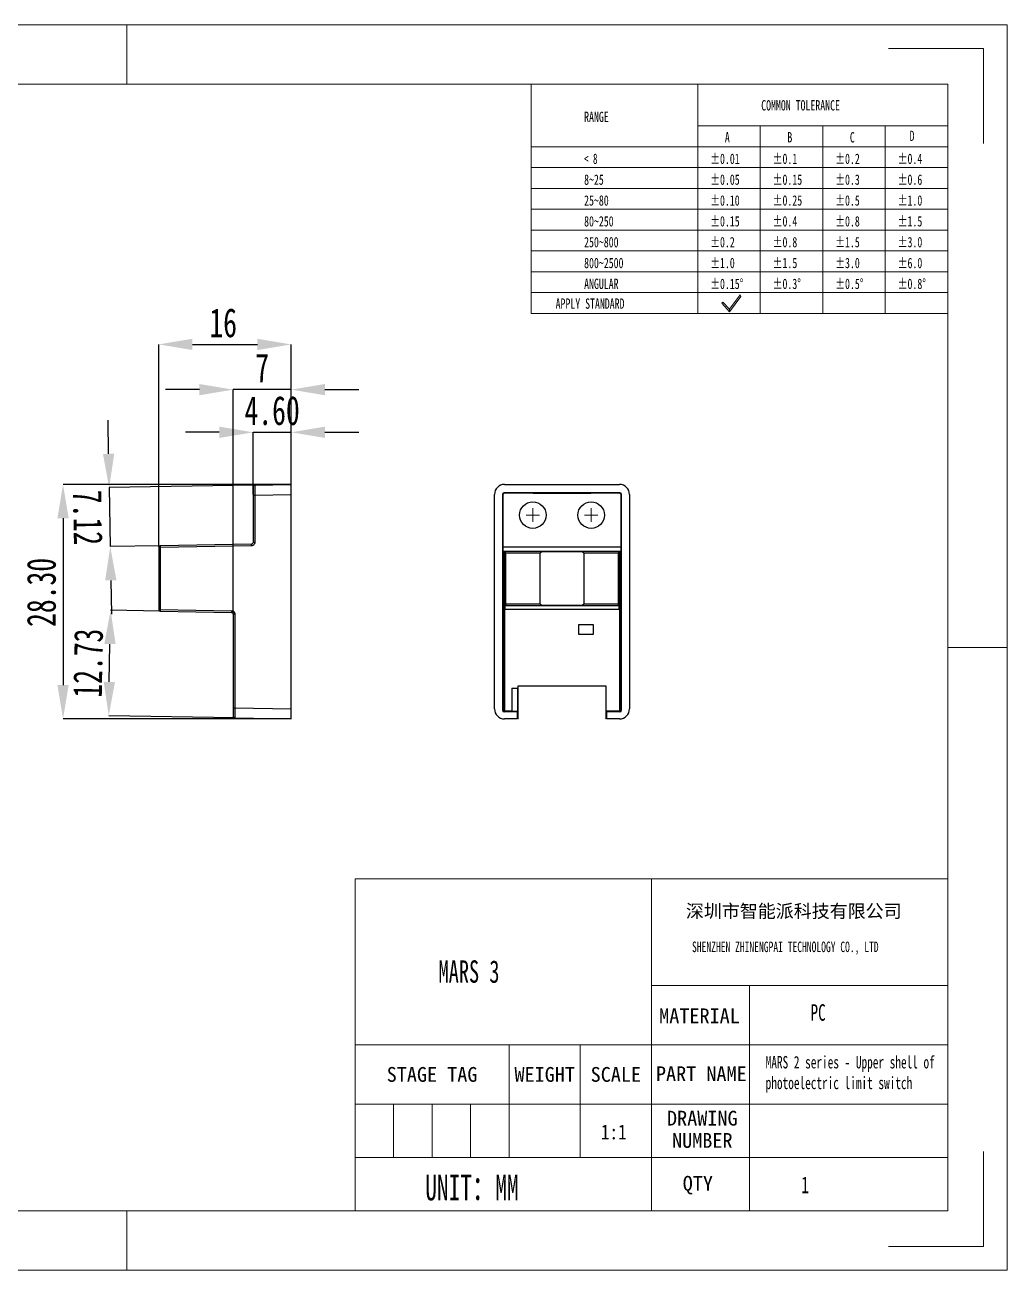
# Model space of a CAD drawing. Header units: millimetres. Extents: x 3734 to 3947, y -242 to -92.
# Drawn here: x 3828.2 to 3946.8, y -242.3 to -92 of the extents above; entities that cross this region are included whole.
import ezdxf

# ---------------------------------------------------------------- set-up
doc = ezdxf.new("R2010")
doc.units = ezdxf.units.MM
doc.header["$LTSCALE"] = 16.334999
doc.header["$PDSIZE"] = 0.1
doc.linetypes.add('CENTERX2', pattern=[20.32, 12.7, -2.54, 2.54, -2.54])
doc.layers.get('0').update_dxf_attribs({"lineweight": 18})
for name, color, linetype, lineweight in [('图框', 7, 'Continuous', 18), ('尺寸线层', 3, 'Continuous', 18), ('标注层', 3, 'Continuous', 25)]:
    doc.layers.add(name, color=color, linetype=linetype, lineweight=lineweight)
doc.styles.add('SLDTEXTSTYLE4', font='', dxfattribs={"width": 0.7})
doc.styles.add('SLDTEXTSTYLE5', font='', dxfattribs={"width": 0.633333})
doc.styles.get("Standard").update_dxf_attribs({"font": '', "width": 0.667})
doc.styles.add('TEXTSTYLE_2', font='')
doc.styles.add('TEXTSTYLE_3', font='')
doc.styles.get('SLDTEXTSTYLE4').set_extended_font_data('宋体')
doc.styles.get('SLDTEXTSTYLE5').set_extended_font_data('宋体')
doc.styles.get('Standard').set_extended_font_data('仿宋')
doc.styles.get('TEXTSTYLE_2').set_extended_font_data('宋体')
doc.styles.get('TEXTSTYLE_3').set_extended_font_data('宋体')
doc.dimstyles.new('SLDDIMSTYLE0', dxfattribs={"dimtxt": 3.5, "dimasz": 4.08, "dimexe": 0, "dimexo": 0.0625, "dimgap": 0.875, "dimtad": 2, "dimrnd": 1e-09, "dimzin": 12, "dimdsep": 46, "dimtxsty": 'SLDTEXTSTYLE4', "dimsah": 1, "dimcen": 0.09, "dimadec": 0, "dimazin": 3, "dimtfac": 1, "dimtmove": 0, "dimatfit": 0, "dimfxl": 0, "dimfrac": 2, "dimtolj": 1, "dimtzin": 12, "dimarcsym": 0})
doc.dimstyles.new('SLDDIMSTYLE1', dxfattribs={"dimtxt": 3.5, "dimasz": 4.08, "dimexe": 0, "dimexo": 0.0625, "dimgap": 0.875, "dimtad": 2, "dimrnd": 1e-09, "dimzin": 4, "dimdsep": 46, "dimtxsty": 'SLDTEXTSTYLE4', "dimsah": 1, "dimcen": 0.09, "dimadec": 0, "dimazin": 1, "dimtfac": 1, "dimtmove": 0, "dimatfit": 0, "dimfxl": 0, "dimfrac": 2, "dimtolj": 1, "dimtzin": 12, "dimarcsym": 0})
doc.dimstyles.new('SLDDIMSTYLE3', dxfattribs={"dimtxt": 3.5, "dimasz": 4.08, "dimexe": 0, "dimexo": 0.0625, "dimgap": 0.875, "dimtad": 2, "dimrnd": 1e-09, "dimzin": 4, "dimdsep": 46, "dimtxsty": 'SLDTEXTSTYLE4', "dimsah": 1, "dimcen": 0.09, "dimadec": 0, "dimazin": 1, "dimtfac": 1, "dimtofl": 0, "dimtmove": 0, "dimatfit": 3, "dimfxl": 0, "dimfrac": 2, "dimtolj": 1, "dimtzin": 12, "dimarcsym": 0})

# ---------------------------------------------------------------- blocks, each defined once
blk = doc.blocks.new('*D72')
at = {"layer": 'Defpoints', "color": 0}
for p in [(3860.36, -141.19), (3855.76, -148.76), (3860.36, -148.69)]:
    blk.add_point(p, dxfattribs=at)
at = {"layer": '标注层', "color": 0, "lineweight": -2}
for p, q in [((3851.68, -141.19), (3847.6, -141.19)), ((3855.76, -148.7), (3855.76, -141.19)), ((3855.76, -141.19), (3860.36, -141.19)), ((3860.36, -148.63), (3860.36, -141.19)), ((3864.44, -141.19), (3868.52, -141.19))]:
    blk.add_line(p, q, dxfattribs=at)
at = {"layer": '标注层', "color": 0}
for points in [[(3851.68, -140.51), (3851.68, -141.87), (3855.76, -141.19)], [(3864.44, -140.51), (3864.44, -141.87), (3860.36, -141.19)]]:
    blk.add_solid(points, dxfattribs=at)
at = {"layer": '标注层', "color": 0, "insert": (3858.06, -136.81), "char_height": 3.5, "attachment_point": 2, "style": 'SLDTEXTSTYLE4'}
blk.add_mtext('\\A1;4.60', dxfattribs=at)
blk = doc.blocks.new('*D73')
at = {"layer": 'Defpoints', "color": 0}
for p in [(3853.36, -136.04), (3860.36, -148.69), (3853.36, -163.13)]:
    blk.add_point(p, dxfattribs=at)
at = {"layer": '标注层', "color": 0, "lineweight": -2}
for p, q in [((3849.28, -136.04), (3845.2, -136.04)), ((3853.36, -163.06), (3853.36, -136.04)), ((3860.36, -136.04), (3853.36, -136.04)), ((3860.36, -148.63), (3860.36, -136.04)), ((3864.44, -136.04), (3868.52, -136.04))]:
    blk.add_line(p, q, dxfattribs=at)
at = {"layer": '标注层', "color": 0}
for points in [[(3849.28, -135.36), (3849.28, -136.72), (3853.36, -136.04)], [(3864.44, -135.36), (3864.44, -136.72), (3860.36, -136.04)]]:
    blk.add_solid(points, dxfattribs=at)
at = {"layer": '标注层', "color": 0, "insert": (3856.86, -131.66), "char_height": 3.5, "attachment_point": 2, "style": 'SLDTEXTSTYLE4'}
blk.add_mtext('\\A1;7', dxfattribs=at)
blk = doc.blocks.new('*D74')
at = {"layer": 'Defpoints', "color": 0}
for p in [(3860.36, -130.58), (3860.36, -148.69), (3844.36, -155.08)]:
    blk.add_point(p, dxfattribs=at)
at = {"layer": '标注层', "color": 0, "lineweight": -2}
for p, q in [((3844.36, -155.02), (3844.36, -130.58)), ((3848.44, -130.58), (3856.28, -130.58)), ((3860.36, -148.63), (3860.36, -130.58))]:
    blk.add_line(p, q, dxfattribs=at)
at = {"layer": '标注层', "color": 0}
for points in [[(3848.44, -129.9), (3848.44, -131.26), (3844.36, -130.58)], [(3856.28, -129.9), (3856.28, -131.26), (3860.36, -130.58)]]:
    blk.add_solid(points, dxfattribs=at)
at = {"layer": '标注层', "color": 0, "insert": (3852.15, -126.21), "char_height": 3.5, "attachment_point": 2, "style": 'SLDTEXTSTYLE4'}
blk.add_mtext('\\A1;16', dxfattribs=at)
blk = doc.blocks.new('*D75')
at = {"layer": 'Defpoints', "color": 0}
for p in [(3855.96, -147.57), (3838.51, -154.99), (3844.56, -154.88)]:
    blk.add_point(p, dxfattribs=at)
at = {"layer": '标注层', "color": 0, "lineweight": -2}
for p, q in [((3838.31, -143.79), (3838.24, -139.71)), ((3855.9, -147.57), (3838.38, -147.87)), ((3838.38, -147.87), (3838.51, -154.99)), ((3844.5, -154.88), (3838.51, -154.99)), ((3838.58, -159.07), (3838.65, -163.15))]:
    blk.add_line(p, q, dxfattribs=at)
at = {"layer": '标注层', "color": 0}
for points in [[(3838.99, -143.78), (3837.63, -143.8), (3838.38, -147.87)], [(3839.26, -159.06), (3837.9, -159.08), (3838.51, -154.99)]]:
    blk.add_solid(points, dxfattribs=at)
at = {"layer": '标注层', "color": 0, "insert": (3837.57, -151.45), "char_height": 3.5, "attachment_point": 2, "rotation": 271, "style": 'SLDTEXTSTYLE4'}
blk.add_mtext('\\A1;7.12', dxfattribs=at)
blk = doc.blocks.new('*D76')
at = {"layer": 'Defpoints', "color": 0}
for p in [(3838.55, -162.67), (3844.56, -162.78), (3853.56, -175.67)]:
    blk.add_point(p, dxfattribs=at)
at = {"layer": '标注层', "color": 0, "lineweight": -2}
for p, q in [((3844.5, -162.78), (3838.55, -162.67)), ((3838.4, -171.32), (3838.48, -166.75)), ((3853.5, -175.67), (3838.33, -175.4))]:
    blk.add_line(p, q, dxfattribs=at)
at = {"layer": '标注层', "color": 0}
for points in [[(3837.8, -166.74), (3839.16, -166.76), (3838.55, -162.67)], [(3837.72, -171.31), (3839.08, -171.34), (3838.33, -175.4)]]:
    blk.add_solid(points, dxfattribs=at)
at = {"layer": '标注层', "color": 0, "insert": (3834.06, -169.03), "char_height": 3.5, "attachment_point": 2, "rotation": 89, "style": 'SLDTEXTSTYLE4'}
blk.add_mtext('\\A1;12.73', dxfattribs=at)
blk = doc.blocks.new('*D77')
at = {"layer": 'Defpoints', "color": 0}
for p in [(3860.36, -147.49), (3832.81, -175.79), (3860.36, -175.79)]:
    blk.add_point(p, dxfattribs=at)
at = {"layer": '标注层', "color": 0, "lineweight": -2}
for p, q in [((3860.3, -147.49), (3832.81, -147.49)), ((3832.81, -151.57), (3832.81, -171.71)), ((3860.3, -175.79), (3832.81, -175.79))]:
    blk.add_line(p, q, dxfattribs=at)
at = {"layer": '标注层', "color": 0}
for points in [[(3832.13, -151.57), (3833.49, -151.57), (3832.81, -147.49)], [(3832.13, -171.71), (3833.49, -171.71), (3832.81, -175.79)]]:
    blk.add_solid(points, dxfattribs=at)
at = {"layer": '标注层', "color": 0, "insert": (3828.43, -160.52), "char_height": 3.5, "attachment_point": 2, "rotation": 90, "style": 'SLDTEXTSTYLE4'}
blk.add_mtext('\\A1;28.30', dxfattribs=at)
blk = doc.blocks.new('SW_CENTERMARKSYMBOL_2')
at = {"layer": '图框', "color": 0}
for p, q in [((-0.5, 0), (-0.82, 0)), ((0, 0), (-0.5, 0)), ((0, 0.5), (0, 0.82)), ((0, 0), (0, 0.5)), ((0, 0), (0, -0.5)), ((0, 0), (0.5, 0)), ((0.5, 0), (0.82, 0)), ((0, -0.5), (0, -0.82))]:
    blk.add_line(p, q, dxfattribs=at)
blk = doc.blocks.new('SW_CENTERMARKSYMBOL_3')
at = {"layer": '图框', "color": 0}
for p, q in [((-0.5, 0), (-0.82, 0)), ((0, 0), (-0.5, 0)), ((0, 0.5), (0, 0.82)), ((0, 0), (0, 0.5)), ((0, 0), (0, -0.5)), ((0, 0), (0.5, 0)), ((0.5, 0), (0.82, 0)), ((0, -0.5), (0, -0.82))]:
    blk.add_line(p, q, dxfattribs=at)

msp = doc.modelspace()

# ---------------------------------------------------------------- linework, layer by layer
at = {"color": 7, "linetype": 'Continuous'}
for p, q in [((3734.205, -92.008), (3946.808, -92.008)), ((3840.506, -99.166), (3840.506, -92.008)), ((3946.808, -242.333), (3946.808, -92.008)), ((3932.491, -94.871), (3943.944, -94.871)), ((3943.944, -106.324), (3943.944, -94.871)), ((3741.364, -99.166), (3939.649, -99.166)), ((3939.649, -235.174), (3939.649, -99.166)), ((3939.649, -167.17), (3946.808, -167.17)), ((3943.944, -239.469), (3943.944, -228.016)), ((3741.364, -235.174), (3939.649, -235.174)), ((3840.506, -242.333), (3840.506, -235.174)), ((3932.491, -239.469), (3943.944, -239.469)), ((3734.205, -242.333), (3946.808, -242.333))]:
    msp.add_line(p, q, dxfattribs=at)
for p, q in [((3889.331, -99.166), (3889.331, -126.841)), ((3909.458, -99.166), (3909.458, -126.841)), ((3909.458, -104.198), (3939.649, -104.198)), ((3917.006, -104.198), (3917.006, -126.841)), ((3924.554, -104.198), (3924.554, -126.841)), ((3932.102, -104.198), (3932.102, -126.841)), ((3889.331, -106.714), (3939.649, -106.714)), ((3889.331, -109.23), (3939.649, -109.23)), ((3889.331, -111.746), (3939.649, -111.746)), ((3889.331, -114.262), (3939.649, -114.262)), ((3889.331, -116.777), (3939.649, -116.777)), ((3889.331, -119.293), (3939.649, -119.293)), ((3889.331, -121.809), (3939.649, -121.809)), ((3889.331, -124.325), (3939.649, -124.325)), ((3914.571, -124.585), (3913.275, -126.341)), ((3914.672, -124.786), (3914.571, -124.585)), ((3912.498, -125.478), (3912.348, -125.613)), ((3912.348, -125.613), (3913.291, -126.659)), ((3913.275, -126.341), (3912.498, -125.478)), ((3913.291, -126.659), (3914.672, -124.786)), ((3889.331, -126.841), (3939.649, -126.841)), ((3913.291, -126.659), (3913.275, -126.341)), ((3913.275, -126.341), (3913.291, -126.659))]:
    msp.add_line(p, q)
at = {"color": 7, "linetype": 'Continuous', "lineweight": 25}
for p, q in [((3855.762, -148.765), (3855.762, -154.492)), ((3855.762, -148.765), (3855.769, -148.765)), ((3855.958, -147.565), (3860.362, -147.488)), ((3855.958, -148.765), (3860.362, -148.688)), ((3855.958, -148.765), (3855.958, -154.492)), ((3860.362, -148.688), (3860.362, -147.488)), ((3860.362, -174.588), (3860.362, -148.688)), ((3884.911, -174.588), (3884.911, -148.688)), ((3885.861, -148.688), (3885.861, -174.738)), ((3885.861, -148.688), (3885.917, -148.744)), ((3885.917, -148.744), (3885.917, -155.023)), ((3900.061, -148.488), (3886.061, -148.488)), ((3886.117, -148.544), (3886.061, -148.488)), ((3886.111, -147.488), (3900.011, -147.488)), ((3900.005, -148.544), (3886.117, -148.544)), ((3896.561, -148.51), (3889.561, -148.51)), ((3889.561, -148.51), (3889.561, -148.527)), ((3889.561, -148.527), (3896.561, -148.527)), ((3896.561, -148.527), (3896.561, -148.51)), ((3900.061, -148.488), (3900.005, -148.544)), ((3900.205, -148.744), (3900.261, -148.688)), ((3900.205, -155.023), (3900.205, -148.744)), ((3900.261, -174.738), (3900.261, -148.688)), ((3901.211, -148.688), (3901.211, -174.588)), ((3855.565, -154.692), (3844.558, -154.884)), ((3844.362, -155.084), (3844.362, -162.576)), ((3844.558, -155.084), (3844.362, -155.084)), ((3855.565, -154.892), (3844.558, -155.084)), ((3844.558, -155.084), (3844.558, -162.576)), ((3885.917, -155.023), (3900.205, -155.023)), ((3885.925, -155.522), (3885.945, -155.542)), ((3885.925, -155.522), (3900.196, -155.522)), ((3885.945, -155.542), (3885.945, -174.654)), ((3885.945, -155.542), (3886.115, -155.542)), ((3886.295, -155.722), (3886.115, -155.542)), ((3886.115, -174.852), (3886.115, -155.542)), ((3886.295, -155.722), (3890.433, -155.722)), ((3886.295, -161.939), (3886.295, -155.722)), ((3890.433, -155.722), (3890.636, -155.58)), ((3890.433, -161.939), (3890.433, -155.722)), ((3890.636, -155.58), (3895.486, -155.58)), ((3895.486, -155.58), (3895.688, -155.722)), ((3895.688, -155.722), (3899.826, -155.722)), ((3895.688, -155.722), (3895.688, -161.939)), ((3900.006, -155.542), (3899.826, -155.722)), ((3899.826, -155.722), (3899.826, -161.939)), ((3900.006, -155.542), (3900.177, -155.542)), ((3900.006, -155.542), (3900.006, -174.852)), ((3900.177, -155.542), (3900.196, -155.522)), ((3900.177, -174.654), (3900.177, -155.542)), ((3886.295, -161.939), (3886.146, -162.087)), ((3886.146, -162.087), (3899.975, -162.087)), ((3890.433, -161.939), (3886.295, -161.939)), ((3890.636, -162.08), (3890.433, -161.939)), ((3895.486, -162.08), (3890.636, -162.08)), ((3895.688, -161.939), (3895.486, -162.08)), ((3899.826, -161.939), (3895.688, -161.939)), ((3899.975, -162.087), (3899.826, -161.939)), ((3844.362, -162.576), (3844.558, -162.576)), ((3844.558, -162.576), (3853.165, -162.727)), ((3844.558, -162.776), (3853.165, -162.927)), ((3853.362, -163.127), (3853.362, -174.47)), ((3853.558, -163.127), (3853.558, -174.47)), ((3886.138, -174.829), (3886.138, -162.587)), ((3899.984, -162.587), (3886.138, -162.587)), ((3899.984, -162.587), (3899.984, -174.829)), ((3885.898, -163.988), (3885.883, -163.988)), ((3885.883, -163.988), (3885.883, -170.988)), ((3885.898, -170.988), (3885.898, -163.988)), ((3895.111, -165.588), (3895.111, -164.388)), ((3895.111, -164.388), (3896.811, -164.388)), ((3896.811, -164.388), (3896.811, -165.588)), ((3900.239, -163.988), (3900.224, -163.988)), ((3900.224, -163.988), (3900.224, -170.988)), ((3900.239, -170.988), (3900.239, -163.988)), ((3896.811, -165.588), (3895.111, -165.588)), ((3885.883, -170.988), (3885.898, -170.988)), ((3900.224, -170.988), (3900.239, -170.988)), ((3887.018, -172.088), (3887.018, -174.854)), ((3887.018, -172.088), (3887.742, -172.088)), ((3887.742, -174.854), (3887.742, -172.088)), ((3887.742, -172.088), (3887.753, -172.088)), ((3887.753, -172.088), (3887.753, -171.818)), ((3887.753, -171.818), (3898.369, -171.818)), ((3887.761, -175.469), (3887.761, -171.818)), ((3898.361, -171.818), (3898.361, -175.469)), ((3898.369, -171.818), (3898.369, -174.832)), ((3853.362, -174.47), (3853.369, -174.47)), ((3853.362, -174.47), (3853.362, -175.055)), ((3853.362, -175.469), (3853.369, -175.505)), ((3853.558, -174.47), (3860.362, -174.588)), ((3853.558, -175.647), (3853.558, -175.669)), ((3853.558, -175.669), (3860.362, -175.788)), ((3860.362, -175.788), (3860.362, -174.588)), ((3885.945, -174.654), (3885.861, -174.738)), ((3886.167, -174.832), (3886.061, -174.938)), ((3887.7, -174.938), (3886.061, -174.938)), ((3887.7, -175.788), (3886.111, -175.788)), ((3886.115, -174.852), (3886.138, -174.829)), ((3886.167, -174.832), (3887.018, -174.832)), ((3887.018, -174.854), (3887.742, -174.854)), ((3887.7, -174.938), (3887.742, -174.854)), ((3887.7, -175.788), (3887.7, -174.938)), ((3887.759, -175.669), (3887.7, -175.788)), ((3898.422, -175.788), (3898.362, -175.669)), ((3898.369, -174.832), (3898.422, -174.938)), ((3898.369, -174.832), (3899.954, -174.832)), ((3898.422, -174.938), (3898.422, -175.788)), ((3900.061, -174.938), (3898.422, -174.938)), ((3900.011, -175.788), (3898.422, -175.788)), ((3900.061, -174.938), (3899.954, -174.832)), ((3899.984, -174.829), (3900.006, -174.852)), ((3900.261, -174.738), (3900.177, -174.654))]:
    msp.add_line(p, q, dxfattribs=at)
at = {"color": 2, "linetype": 'Continuous'}
for p, q in [((3868.066, -215.131), (3868.066, -195.088)), ((3868.066, -215.131), (3868.066, -195.088)), ((3868.066, -195.088), (3903.858, -195.088)), ((3903.858, -222.289), (3903.858, -195.088)), ((3903.858, -207.973), (3903.858, -195.088)), ((3903.858, -195.088), (3939.649, -195.088)), ((3903.858, -215.131), (3903.858, -195.088)), ((3939.649, -207.973), (3939.649, -195.088)), ((3903.858, -207.973), (3939.649, -207.973)), ((3915.686, -207.973), (3915.686, -235.174)), ((3939.649, -222.289), (3939.649, -207.973)), ((3868.066, -235.174), (3868.066, -215.131)), ((3868.066, -215.131), (3903.858, -215.131)), ((3868.066, -222.289), (3868.066, -215.131)), ((3868.066, -215.131), (3886.678, -215.131)), ((3886.678, -222.289), (3886.678, -215.131)), ((3886.678, -222.289), (3886.678, -215.131)), ((3886.678, -215.131), (3903.858, -215.131)), ((3895.268, -222.289), (3895.268, -215.131)), ((3903.858, -215.131), (3939.649, -215.131)), ((3903.858, -222.289), (3903.858, -215.131)), ((3868.066, -228.732), (3868.066, -222.289)), ((3868.066, -222.289), (3886.678, -222.289)), ((3868.066, -222.289), (3886.678, -222.289)), ((3868.066, -222.289), (3886.678, -222.289)), ((3868.066, -222.289), (3868.066, -228.732)), ((3872.719, -222.289), (3872.719, -228.732)), ((3877.372, -222.289), (3877.372, -228.732)), ((3882.025, -222.289), (3882.025, -228.732)), ((3886.678, -228.732), (3886.678, -222.289)), ((3886.678, -228.732), (3886.678, -222.289)), ((3886.678, -222.289), (3903.858, -222.289)), ((3886.678, -222.289), (3903.858, -222.289)), ((3886.678, -222.289), (3886.678, -228.732)), ((3895.268, -228.732), (3895.268, -222.289)), ((3903.858, -235.174), (3903.858, -222.289)), ((3903.858, -222.289), (3939.649, -222.289)), ((3903.858, -222.289), (3939.649, -222.289)), ((3903.858, -228.732), (3903.858, -222.289)), ((3939.649, -235.174), (3939.649, -222.289)), ((3868.066, -235.174), (3868.066, -228.732)), ((3868.066, -228.732), (3903.858, -228.732)), ((3868.066, -228.732), (3886.678, -228.732)), ((3868.066, -228.732), (3886.678, -228.732)), ((3886.678, -228.732), (3903.858, -228.732)), ((3903.858, -235.174), (3903.858, -228.732)), ((3903.858, -228.732), (3939.649, -228.732)), ((3827.979, -235.174), (3839.433, -235.174)), ((3839.433, -235.174), (3856.613, -235.174)), ((3856.613, -235.174), (3868.066, -235.174)), ((3868.066, -235.174), (3903.858, -235.174)), ((3903.858, -235.174), (3939.649, -235.174))]:
    msp.add_line(p, q, dxfattribs=at)
at = {"color": 7, "linetype": 'Continuous', "lineweight": 25}
for centre in [(3889.536, -151.188), (3896.586, -151.188)]:
    msp.add_circle(centre, 1.6, dxfattribs=at)
for centre, radius, start, end in [((3844.562, -155.084), 0.2, 91, 180), ((3847.424, -154.984), 2.867, 178.00162, 181.99838), ((3844.562, -162.576), 0.2, 180, 269), ((3847.424, -162.676), 2.867, 178.00162, 181.99838), ((3853.162, -163.127), 0.2, 33.18777, 89), ((3853.162, -163.127), 0.2, 360, 25.96032), ((3853.562, -175.469), 0.2, 180, 269)]:
    msp.add_arc(centre, radius, start, end, dxfattribs=at)
for centre, major_axis, ratio, start_param, end_param in [((3886.111, -148.688), (-0.849, 0.849), 0.9996955, 5.4979394, 7.0684312), ((3886.061, -148.688), (-0.141, 0.141), 0.9996955, 5.4979394, 7.0684312), ((3886.117, -148.744), (-0.141, 0.141), 0.9996955, 5.4979394, 7.0684312), ((3900.005, -148.744), (0.141, 0.141), 0.9996955, 5.4979394, 7.0684312), ((3900.011, -148.688), (0.849, 0.849), 0.9996955, 5.4979394, 7.0684312), ((3900.061, -148.688), (0.141, 0.141), 0.9996955, 5.4979394, 7.0684312), ((3885.925, -155.023), (0, 0.5), 0.0174551, 1.5707963, 3.1241394), ((3900.196, -155.023), (0, 0.5), 0.0174551, 3.1590459, 4.712389), ((3886.147, -162.587), (0, 0.5), 0.0174551, 0.0174533, 1.5707963), ((3899.975, -162.587), (0, 0.5), 0.0174551, 4.712389, 6.265732), ((3886.111, -174.588), (-0.849, -0.849), 0.9996955, 5.4979394, 7.0684312), ((3886.061, -174.738), (0.141, 0.141), 0.9996955, 2.3563468, 3.9268385), ((3886.145, -174.654), (0.141, 0.141), 0.9996955, 2.3563468, 3.779347), ((3886.167, -174.632), (0.141, 0.141), 0.9996955, 3.779347, 3.9268385), ((3887.759, -175.469), (0, 0.2), 0.0087269, 3.1590459, 4.7123885), ((3898.362, -175.469), (0, 0.2), 0.0087269, 1.5707963, 3.1241394), ((3899.954, -174.632), (0.141, -0.141), 0.9996955, 5.4979394, 5.645431), ((3899.977, -174.654), (0.141, -0.141), 0.9996955, 5.645431, 7.0684312), ((3900.011, -174.588), (0.849, -0.849), 0.9996955, 5.4979394, 7.0684312), ((3900.061, -174.738), (0.141, -0.141), 0.9996955, 5.4979394, 7.0684312)]:
    msp.add_ellipse(centre, major_axis=major_axis, ratio=ratio, start_param=start_param, end_param=end_param, dxfattribs=at)
for points, knots in [([(3855.765, -147.73), (3855.765, -147.735), (3855.765, -147.747), (3855.765, -147.833), (3855.765, -147.955), (3855.765, -148.105), (3855.765, -148.271), (3855.765, -148.442), (3855.765, -148.611), (3855.765, -148.721), (3855.765, -148.775)], [0, 0, 0, 0, 0.1522743, 0.2967206, 0.4334028, 0.5623004, 0.6834129, 0.7967179, 0.9022659, 1, 1, 1, 1]), ([(3855.769, -147.73), (3855.771, -147.716), (3855.776, -147.677), (3855.817, -147.622), (3855.881, -147.575), (3855.933, -147.568), (3855.958, -147.565)], [0, 0, 0, 0, 0.153045, 0.4353633, 0.7176817, 1, 1, 1, 1]), ([(3855.958, -147.565), (3855.958, -147.566), (3855.958, -147.568), (3855.958, -147.584), (3855.957, -147.609), (3855.957, -147.644), (3855.957, -147.689), (3855.957, -147.743), (3855.957, -147.806), (3855.957, -147.877), (3855.957, -147.955), (3855.957, -148.041), (3855.957, -148.132), (3855.957, -148.229), (3855.957, -148.331), (3855.957, -148.436), (3855.958, -148.544), (3855.958, -148.654), (3855.958, -148.728), (3855.958, -148.765)], [0, 0, 0, 0, 0.0588266, 0.1176519, 0.1764761, 0.2352995, 0.2941221, 0.3529442, 0.4117659, 0.4705874, 0.5294089, 0.5882305, 0.6470524, 0.7058748, 0.7646978, 0.8235217, 0.8823466, 0.9411726, 1, 1, 1, 1]), ([(3855.565, -154.892), (3855.564, -154.839), (3855.564, -154.787), (3855.564, -154.713), (3855.564, -154.692), (3855.565, -154.692)], [0, 0, 0, 0, 0.5, 0.5, 1, 1, 1, 1]), ([(3855.958, -154.492), (3855.958, -154.509), (3855.957, -154.543), (3855.946, -154.594), (3855.919, -154.676), (3855.866, -154.757), (3855.786, -154.824), (3855.718, -154.861), (3855.643, -154.886), (3855.592, -154.89), (3855.565, -154.892)], [0, 0, 0, 0, 0.082482, 0.1654595, 0.2502975, 0.4994073, 0.6211946, 0.7496529, 0.8734159, 1, 1, 1, 1]), ([(3855.762, -154.492), (3855.762, -154.543), (3855.741, -154.595), (3855.668, -154.669), (3855.617, -154.691), (3855.565, -154.692)], [0, 0, 0, 0, 0.5, 0.5, 1, 1, 1, 1]), ([(3855.958, -154.492), (3855.912, -154.492), (3855.857, -154.492), (3855.781, -154.492), (3855.762, -154.492), (3855.762, -154.492)], [0, 0, 0, 0, 0.5, 0.5, 1, 1, 1, 1]), ([(3853.165, -162.727), (3853.165, -162.774), (3853.164, -162.829), (3853.164, -162.907), (3853.165, -162.927), (3853.165, -162.927)], [0, 0, 0, 0, 0.5, 0.5, 1, 1, 1, 1]), ([(3853.165, -162.727), (3853.182, -162.728), (3853.217, -162.729), (3853.267, -162.741), (3853.349, -162.769), (3853.429, -162.824), (3853.494, -162.905), (3853.53, -162.973), (3853.554, -163.049), (3853.557, -163.1), (3853.558, -163.127)], [0, 0, 0, 0, 0.0825086, 0.1655119, 0.2503749, 0.499518, 0.6212929, 0.7497298, 0.8734577, 1, 1, 1, 1]), ([(3853.165, -162.927), (3853.217, -162.928), (3853.268, -162.95), (3853.341, -163.023), (3853.362, -163.075), (3853.362, -163.127)], [0, 0, 0, 0, 0.5, 0.5, 1, 1, 1, 1]), ([(3853.558, -163.127), (3853.507, -163.127), (3853.456, -163.127), (3853.383, -163.127), (3853.362, -163.127), (3853.362, -163.127)], [0, 0, 0, 0, 0.5, 0.5, 1, 1, 1, 1]), ([(3853.362, -175.07), (3853.362, -175.106), (3853.362, -175.195), (3853.362, -175.307), (3853.362, -175.396), (3853.362, -175.444), (3853.362, -175.451), (3853.362, -175.451)], [0, 0, 0, 0, 0.1902018, 0.4587273, 0.7279767, 0.9966336, 1, 1, 1, 1]), ([(3853.375, -175.366), (3853.371, -175.39), (3853.363, -175.437), (3853.362, -175.446), (3853.362, -175.449)], [0, 0, 0, 0, 0.50907169, 1, 1, 1, 1]), ([(3853.365, -174.47), (3853.365, -174.571), (3853.365, -174.773), (3853.365, -174.985), (3853.365, -175.07), (3853.365, -175.08)], [0, 0, 0, 0, 0.46647617, 0.93287603, 1, 1, 1, 1]), ([(3853.365, -175.08), (3853.365, -175.15), (3853.365, -175.299), (3853.365, -175.384), (3853.365, -175.429)], [0, 0, 0, 0, 0.4612084, 1, 1, 1, 1]), ([(3853.365, -175.505), (3853.367, -175.518), (3853.37, -175.531), (3853.376, -175.522), (3853.376, -175.522)], [0, 0, 0, 0, 0.96281592, 1, 1, 1, 1]), ([(3853.375, -175.521), (3853.384, -175.539), (3853.402, -175.575), (3853.449, -175.616), (3853.503, -175.642), (3853.542, -175.646), (3853.56, -175.647)], [0, 0, 0, 0, 0.2554135, 0.5148571, 0.7663685, 1, 1, 1, 1])]:
    msp.add_open_spline(points, degree=3, knots=knots, dxfattribs=at)
at = {"color": 8, "linetype": 'Continuous', "lineweight": 25}
for points, knots in [([(3855.769, -148.765), (3855.771, -148.765), (3855.776, -148.765), (3855.817, -148.765), (3855.881, -148.765), (3855.933, -148.765), (3855.958, -148.765)], [0, 0, 0, 0, 0.1551768, 0.4367846, 0.7183923, 1, 1, 1, 1]), ([(3853.369, -174.47), (3853.371, -174.47), (3853.376, -174.47), (3853.417, -174.47), (3853.481, -174.47), (3853.533, -174.47), (3853.558, -174.47)], [0, 0, 0, 0, 0.1530796, 0.4353864, 0.7176932, 1, 1, 1, 1]), ([(3853.558, -174.47), (3853.558, -174.548), (3853.558, -174.705), (3853.557, -174.932), (3853.557, -175.141), (3853.557, -175.323), (3853.557, -175.475), (3853.557, -175.582), (3853.558, -175.639), (3853.558, -175.647), (3853.558, -175.647)], [0, 0, 0, 0, 0.1424006, 0.2847959, 0.4271876, 0.5695777, 0.7119681, 0.8543607, 0.9967572, 1, 1, 1, 1])]:
    msp.add_open_spline(points, degree=3, knots=knots, dxfattribs=at)

# ---------------------------------------------------------------- block references
at = {"layer": '标注层'}
for name, p in [('SW_CENTERMARKSYMBOL_2', (3889.536, -151.188)), ('SW_CENTERMARKSYMBOL_3', (3896.586, -151.188))]:
    msp.add_blockref(name, p, dxfattribs=at)

# ---------------------------------------------------------------- texts
at = {"attachment_point": 1}
for s, insert, char_height, width, style in [('COMMON TOLERANCE', (3917.115, -101.093), 1.24777, 41.07875, 'SLDTEXTSTYLE4'), ('RANGE', (3895.731, -102.483), 1.2478, 12.25524, 'SLDTEXTSTYLE4'), ('A', (3912.726, -104.951), 1.248, 1.80278, 'SLDTEXTSTYLE4'), ('B', (3920.274, -104.951), 1.248, 1.77396, 'SLDTEXTSTYLE4'), ('C', (3927.822, -104.951), 1.248, 1.79492, 'SLDTEXTSTYLE4'), ('D', (3935.035, -104.782), 1.248, 1.77396, 'SLDTEXTSTYLE4'), ('< 8', (3895.731, -107.546), 1.2478, 5.98855, 'SLDTEXTSTYLE5'), ('%%P0.01', (3910.951, -107.546), 1.2478, 8.73615, 'SLDTEXTSTYLE4'), ('%%P0.1', (3918.499, -107.546), 1.2478, 6.5508, 'SLDTEXTSTYLE4'), ('%%P0.2', (3926.047, -107.546), 1.2478, 7.45219, 'SLDTEXTSTYLE4'), ('%%P0.4', (3933.594, -107.546), 1.2478, 7.42337, 'SLDTEXTSTYLE4'), ('8~25', (3895.731, -110.062), 1.2478, 9.66374, 'SLDTEXTSTYLE4'), ('%%P0.05', (3910.951, -110.062), 1.2478, 9.63754, 'SLDTEXTSTYLE4'), ('%%P0.15', (3918.499, -110.062), 1.2478, 9.19994, 'SLDTEXTSTYLE4'), ('%%P0.3', (3926.047, -110.062), 1.2478, 7.45219, 'SLDTEXTSTYLE4'), ('%%P0.6', (3933.594, -110.062), 1.2478, 7.45219, 'SLDTEXTSTYLE4'), ('25~80', (3895.731, -112.578), 1.2478, 11.84909, 'SLDTEXTSTYLE4'), ('%%P0.10', (3910.951, -112.578), 1.2478, 8.76497, 'SLDTEXTSTYLE4'), ('%%P0.25', (3918.499, -112.578), 1.2478, 10.07251, 'SLDTEXTSTYLE4'), ('%%P0.5', (3926.047, -112.578), 1.2478, 7.45219, 'SLDTEXTSTYLE4'), ('%%P1.0', (3933.594, -112.578), 1.2478, 6.57962, 'SLDTEXTSTYLE4'), ('80~250', (3895.731, -115.093), 1.2478, 14.03443, 'SLDTEXTSTYLE4'), ('%%P0.15', (3910.951, -115.093), 1.2478, 9.19994, 'SLDTEXTSTYLE4'), ('%%P0.4', (3918.499, -115.093), 1.2478, 7.42337, 'SLDTEXTSTYLE4'), ('%%P0.8', (3926.047, -115.093), 1.2478, 7.45219, 'SLDTEXTSTYLE4'), ('%%P1.5', (3933.594, -115.093), 1.2478, 7.0146, 'SLDTEXTSTYLE4'), ('250~800', (3895.731, -117.609), 1.2478, 16.21978, 'SLDTEXTSTYLE4'), ('%%P0.2', (3910.951, -117.609), 1.2478, 7.45219, 'SLDTEXTSTYLE4'), ('%%P0.8', (3918.499, -117.609), 1.2478, 7.45219, 'SLDTEXTSTYLE4'), ('%%P1.5', (3926.047, -117.609), 1.2478, 7.0146, 'SLDTEXTSTYLE4'), ('%%P3.0', (3933.594, -117.609), 1.2478, 7.45219, 'SLDTEXTSTYLE4'), ('800~2500', (3895.731, -120.125), 1.2478, 18.40513, 'SLDTEXTSTYLE4'), ('%%P1.0', (3910.951, -120.125), 1.2478, 6.57962, 'SLDTEXTSTYLE4'), ('%%P1.5', (3918.499, -120.125), 1.2478, 7.0146, 'SLDTEXTSTYLE4'), ('%%P3.0', (3926.047, -120.125), 1.2478, 7.45219, 'SLDTEXTSTYLE4'), ('%%P6.0', (3933.594, -120.125), 1.2478, 7.45219, 'SLDTEXTSTYLE4'), ('ANGULAR', (3895.731, -122.641), 1.2478, 17.5247, 'SLDTEXTSTYLE4'), ('%%P0.15%%D', (3910.951, -122.641), 1.2478, 10.95818, 'SLDTEXTSTYLE4'), ('%%P0.3%%D', (3918.499, -122.641), 1.2478, 9.21042, 'SLDTEXTSTYLE4'), ('%%P0.5%%D', (3926.047, -122.641), 1.2478, 9.21042, 'SLDTEXTSTYLE4'), ('%%P0.8%%D', (3933.594, -122.641), 1.2478, 9.21042, 'SLDTEXTSTYLE4'), ('APPLY STANDARD', (3892.29, -125.029), 1.24777, 35.86694, 'SLDTEXTSTYLE4')]:
    msp.add_mtext(s, dxfattribs=dict(at, insert=insert, char_height=char_height, width=width, style=style))
at = {"color": 7, "linetype": 'Continuous', "insert": (3921.045, -198.197), "char_height": 1.59106, "width": 37.74901, "attachment_point": 2, "style": 'TEXTSTYLE_2'}
msp.add_mtext('深圳市智能派科技有限公司', dxfattribs=at)
at = {"color": 7, "linetype": 'Continuous', "attachment_point": 2, "line_spacing_factor": 0.9, "style": 'TEXTSTYLE_3'}
for s, insert, char_height, width in [('MATERIAL\\P ', (3909.664, -210.742), 1.7896, 25.86937), ('STAGE TAG ', (3877.372, -217.815), 1.7896, 21.64276), ('WEIGHT', (3890.973, -217.815), 1.7896, 7.86438), ('SCALE', (3899.563, -217.815), 1.7896, 7.86438), ('PART NAME', (3909.882, -217.734), 1.7896, 14.9936), ('DRAWING NUMBER', (3910.001, -223.097), 1.78958, 14.9936), ('QTY', (3909.465, -230.96), 1.7896, 19.97534)]:
    msp.add_mtext(s, dxfattribs=dict(at, insert=insert, char_height=char_height, width=width))
at = {"insert": (3897.761, -226.582), "char_height": 1.78958, "width": 4.28963, "attachment_point": 7}
msp.add_mtext('{\\W0.85;1:1}', dxfattribs=at)
at = {"layer": '尺寸线层', "attachment_point": 1}
for s, insert, char_height, width in [('SHENZHEN ZHINENGPAI TECHNOLOGY CO., LTD', (3908.763, -202.671), 1.27285, 36.01473), ('MARS 3', (3878.151, -204.939), 2.7039, 22.06688), ('UNIT：MM', (3876.548, -230.808), 3.1047, 12.03458)]:
    msp.add_mtext(s, dxfattribs=dict(at, insert=insert, char_height=char_height, width=width))
at = {"layer": '尺寸线层', "linetype": 'CENTERX2', "attachment_point": 1}
for s, insert, char_height, width in [('PC', (3923.077, -210.232), 2, 5.62238), ('MARS 2 series - Upper shell of photoelectric limit switch ', (3917.656, -216.485), 1.5, 21.51524)]:
    msp.add_mtext(s, dxfattribs=dict(at, insert=insert, char_height=char_height, width=width))
at = {"layer": '尺寸线层', "ltscale": 0.2, "insert": (3921.963, -231.021), "char_height": 2.028, "width": 12.16271, "attachment_point": 1}
msp.add_mtext('1\\P\\P', dxfattribs=at)

# ---------------------------------------------------------------- dimensions: what is measured, and where the dimension line sits
at = {"layer": '标注层'}
for base, p1, p2, dimstyle, picture, middle in [((3860.362, -130.583), (3844.362, -155.084), (3860.362, -148.688), 'SLDDIMSTYLE0', '*D74', (3852.153, -130.583)), ((3853.362, -136.04), (3860.362, -148.688), (3853.362, -163.127), 'SLDDIMSTYLE0', '*D73', (3856.862, -136.04)), ((3860.362, -141.187), (3855.762, -148.765), (3860.362, -148.688), 'SLDDIMSTYLE1', '*D72', (3858.062, -141.187))]:
    dim = msp.add_linear_dim(base=base, p1=p1, p2=p2, dimstyle=dimstyle, dxfattribs=at)
    dim.commit()
    dim.dimension.update_dxf_attribs({"geometry": picture, "text_midpoint": middle, "dimtype": 160})
for base, p1, p2, angle, dimstyle, picture, middle in [((3838.506, -154.989), (3855.958, -147.565), (3844.558, -154.884), 271, 'SLDDIMSTYLE0', '*D75', (3838.444, -151.431)), ((3832.805, -175.788), (3860.362, -147.488), (3860.362, -175.788), 90, 'SLDDIMSTYLE3', '*D77', (3832.805, -160.524)), ((3838.548, -162.671), (3853.558, -175.669), (3844.558, -162.776), 89, 'SLDDIMSTYLE0', '*D76', (3838.435, -169.105))]:
    dim = msp.add_linear_dim(base=base, p1=p1, p2=p2, angle=angle, dimstyle=dimstyle, dxfattribs=at)
    dim.commit()
    dim.dimension.update_dxf_attribs({"geometry": picture, "text_midpoint": middle, "dimtype": 160})

doc.saveas('drawing.dxf')
